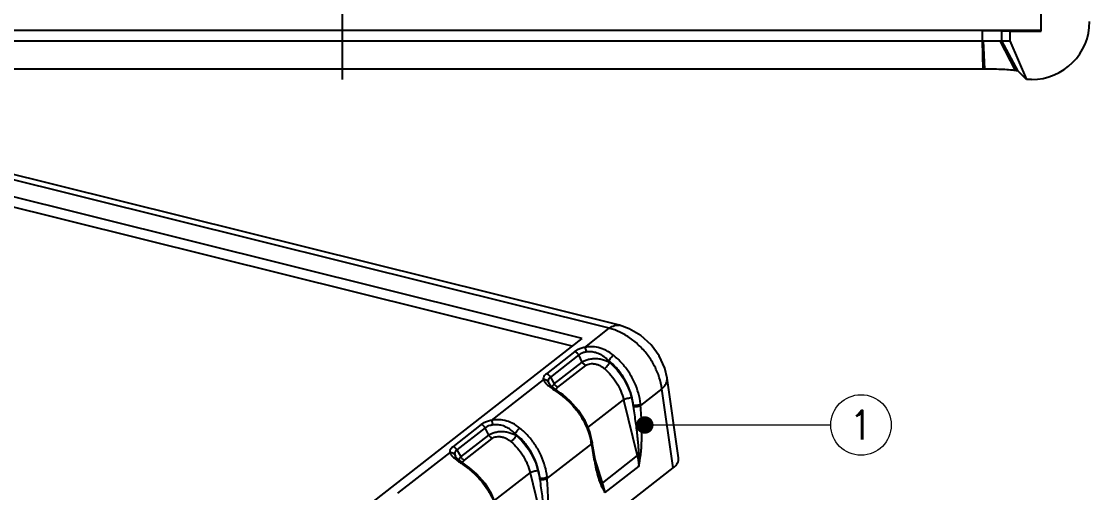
# Model space of a CAD drawing. Header units: millimetres. Extents: x 3537 to 3861, y 1181 to 1410.
# Drawn here: x 3708.5 to 3763.5, y 1228.6 to 1252.9 of the extents above; entities that cross this region are included whole.
import ezdxf
from ezdxf.enums import TextEntityAlignment as Align

# ---------------------------------------------------------------- set-up
doc = ezdxf.new("R2010")
doc.units = ezdxf.units.MM
doc.linetypes.add('CENTER', pattern=[50.8, 31.75, -6.35, 6.35, -6.35])
doc.layers.add('06___PRT_ALL_SURFS', color=7, linetype='Continuous')
doc.layers.add('from', color=7, linetype='Continuous', lineweight=13)
doc.styles.add('ROMAND', font='romand.shx', dxfattribs={"width": 0.75, "bigfont": 'gbcbig.shx'})
doc.styles.add('TXT', font='txt.shx', dxfattribs={"bigfont": 'gbcbig.shx'})
doc.dimstyles.new('YanXiu', dxfattribs={"dimtxt": 2.5, "dimasz": 2.2, "dimexe": 1, "dimexo": 0, "dimgap": 0.66, "dimtad": 0, "dimzin": 9, "dimdsep": 46, "dimtxsty": 'ROMAND', "dimblk": 'CLOSEDBLANK', "dimcen": 0, "dimclrd": 3, "dimclre": 3, "dimclrt": 7, "dimazin": 2, "dimtfac": 1, "dimtofl": 0, "dimtmove": 0, "dimatfit": 3, "dimldrblk": 'CLOSEDBLANK', "dimfxl": 1, "dimlwd": 5, "dimlwe": 5, "dimarcsym": 0})

# ---------------------------------------------------------------- blocks, each defined once
blk = doc.blocks.new('_ClosedBlank')
at = {"color": 0, "linetype": 'ByBlock', "lineweight": -2}
for p, q in [((-1, 0.167), (0, 0)), ((-1, 0.167), (-1, -0.167)), ((0, 0), (-1, -0.167))]:
    blk.add_line(p, q, dxfattribs=at)
blk = doc.blocks.new('A$C490E14D8')
at = {"color": 7, "linetype": 'Continuous'}
for p, q in [((116.371, 93.062), (60.559, 106.946)), ((117.253, 93.321), (61.441, 107.205)), ((114.05, 92.192), (60.063, 105.622)), ((113.194, 91.524), (60.121, 104.726)), ((114.272, 91.426), (116.371, 93.062)), ((60.94, 50.782), (114.05, 92.192)), ((113.406, 91.063), (110.971, 89.164)), ((106.244, 85.166), (110.712, 88.65)), ((122.312, 81.949), (121.335, 88.781)), ((120.883, 87.866), (119.065, 86.449)), ((121.852, 81.088), (120.883, 87.866)), ((105.378, 84.803), (102.943, 82.904)), ((114.836, 83.152), (111.037, 80.19)), ((114.904, 83.29), (114.904, 83.29)), ((98.216, 78.907), (102.684, 82.39)), ((65.384, 37.06), (121.852, 81.088)), ((118.918, 81.246), (115.998, 78.97))]:
    blk.add_line(p, q, dxfattribs=at)
blk.add_lwpolyline([(121.335, 88.781), (121.138, 89.629), (120.663, 90.692), (119.966, 91.651), (119.09, 92.448), (118.088, 93.032), (117.253, 93.321)], dxfattribs=at)
for centre, radius, start, end in [((108.289, 82.019), 6.617, 52.38842, 52.82612), ((114.399, 86.096), 4.68, 4.32711, 5.8141), ((109.872, 82.455), 5.013, 9.32974, 10.65432), ((109.426, 82.383), 5.465, 8.50041, 9.32056), ((109.344, 82.37), 5.548, 8.10072, 8.50016), ((108.144, 81.788), 10.787, 357.11943, 2.24494), ((100.261, 75.76), 6.617, 52.38842, 52.82612), ((106.371, 79.837), 4.68, 4.32711, 5.8141), ((124.935, 83.044), 9.912, 195.09165, 196.15672)]:
    blk.add_arc(centre, radius, start, end, dxfattribs=at)
blk.add_ellipse((119.315, 81.714), major_axis=(3.003, 0.18), ratio=0.462882, start_param=-0.592644, end_param=0.037881, dxfattribs=at)
for points, start_tangent, end_tangent in [([(116.371, 93.062), (116.822, 93.305), (117.253, 93.321)], (0.788621, 0.61488), (0.970204, -0.242289)), ([(120.883, 87.866), (120.669, 88.839), (120.268, 89.803), (119.699, 90.715), (118.99, 91.532), (118.172, 92.216), (117.286, 92.734), (116.371, 93.062)], (-0.120971, 0.992656), (-0.970404, 0.241489)), ([(114.272, 91.426), (113.929, 91.33), (113.634, 91.206), (113.406, 91.063)], (-0.976618, -0.214981), (-0.788355, -0.615221)), ([(113.747, 90.782), (113.656, 90.909), (113.537, 91.006), (113.406, 91.063)], (-0.472758, 0.881192), (-0.970424, 0.241408)), ([(116.728, 90.755), (116.074, 91.177), (115.421, 91.409), (114.807, 91.478), (114.272, 91.425)], (-0.778105, 0.628134), (-0.981175, -0.193122)), ([(114.426, 91.034), (114.384, 91.193), (114.33, 91.33), (114.272, 91.426)], (-0.201436, 0.979502), (-0.639828, 0.768518)), ([(116.329, 90.281), (116.441, 90.455), (116.587, 90.628), (116.728, 90.755)], (0.473364, 0.880867), (0.809136, 0.587621)), ([(119.054, 86.57), (118.878, 87.498), (118.54, 88.416), (118.055, 89.287), (117.443, 90.077), (116.728, 90.755)], (-0.101176, 0.994869), (-0.778138, 0.628093)), ([(110.971, 89.164), (110.81, 89.004), (110.72, 88.828), (110.712, 88.65)], (-0.788887, -0.614538), (0.176799, -0.984247)), ([(111.311, 88.883), (111.22, 89.01), (111.102, 89.107), (110.971, 89.164)], (-0.472761, 0.881191), (-0.970423, 0.241412)), ([(111.127, 88.462), (111.021, 88.571), (110.876, 88.637), (110.712, 88.65)], (-0.541146, 0.840929), (-0.996395, -0.08483)), ([(110.712, 88.65), (110.859, 88.4), (111.069, 88.195)], (0.269074, -0.963119), (0.762591, -0.646881)), ([(111.069, 88.195), (111.181, 88.103)], (0.762591, -0.646881), (0.785289, -0.619129)), ([(111.181, 88.103), (111.558, 87.823)], (0.785289, -0.619129), (0.811563, -0.584266)), ([(120.883, 87.867), (121.208, 88.242), (121.34, 88.626), (121.334, 88.78)], (0.752432, 0.65867), (-0.145396, 0.989373)), ([(111.558, 87.823), (111.669, 87.743), (112.287, 87.292)], (0.811563, -0.584266), (0.796787, -0.604261)), ([(112.394, 87.338), (112.38, 87.348), (112.287, 87.292)], (-0.698386, 0.715721), (-0.766807, -0.641878)), ([(112.327, 87.261), (113.031, 86.637), (113.679, 85.875), (114.206, 85.037), (114.591, 84.156), (114.798, 83.382)], (0.792168, -0.610303), (0.184841, -0.982768)), ([(118.436, 86.466), (118.599, 86.455), (118.773, 86.471), (118.933, 86.511), (119.054, 86.57)], (0.986739, -0.162316), (0.82535, 0.564621)), ([(118.454, 86.356), (118.673, 86.344), (118.896, 86.378), (119.065, 86.449)], (0.984056, -0.177858), (0.827627, 0.561278)), ([(119.069, 82.201), (119.127, 82.784), (119.155, 83.417), (119.161, 84.097), (119.148, 84.827), (119.117, 85.61), (119.065, 86.449)], (0.129507, 0.991579), (-0.071038, 0.997474)), ([(106.244, 85.166), (105.901, 85.071), (105.606, 84.947), (105.378, 84.803)], (-0.976618, -0.214981), (-0.788355, -0.615221)), ([(105.719, 84.523), (105.628, 84.65), (105.509, 84.747), (105.378, 84.803)], (-0.472758, 0.881192), (-0.970424, 0.241408)), ([(108.7, 84.495), (108.046, 84.918), (107.393, 85.15), (106.779, 85.218), (106.244, 85.166)], (-0.778105, 0.628134), (-0.981175, -0.193122)), ([(106.398, 84.775), (106.356, 84.934), (106.302, 85.071), (106.244, 85.166)], (-0.201436, 0.979502), (-0.639828, 0.768518)), ([(108.301, 84.022), (108.413, 84.196), (108.559, 84.368), (108.7, 84.495)], (0.473364, 0.880867), (0.809136, 0.587621)), ([(111.027, 80.311), (110.85, 81.238), (110.512, 82.156), (110.027, 83.028), (109.415, 83.818), (108.7, 84.495)], (-0.101176, 0.994869), (-0.778138, 0.628093)), ([(102.943, 82.904), (102.782, 82.744), (102.692, 82.569), (102.684, 82.39)], (-0.788887, -0.614538), (0.176799, -0.984247)), ([(103.283, 82.624), (103.192, 82.751), (103.074, 82.848), (102.943, 82.904)], (-0.472761, 0.881191), (-0.970423, 0.241412)), ([(114.865, 83.319), (114.819, 83.268)], (-0.540116, -0.841591), (-0.751633, -0.659581)), ([(114.905, 83.265), (114.836, 83.152)], (-0.047881, -0.998853), (-0.749475, -0.662033)), ([(114.836, 83.152), (114.96, 82.37), (115.089, 81.664), (115.224, 81.03), (115.365, 80.463)], (0.14549, -0.98936), (0.260946, -0.965353)), ([(114.885, 83.404), (114.881, 83.352), (114.865, 83.319)], (0.142613, -0.989779), (-0.540116, -0.841591)), ([(114.902, 83.29), (114.905, 83.265)], (0.201664, -0.979455), (-0.047881, -0.998853)), ([(103.099, 82.202), (102.993, 82.312), (102.848, 82.377), (102.684, 82.39)], (-0.541146, 0.840929), (-0.996395, -0.08483)), ([(102.684, 82.391), (102.831, 82.14), (103.041, 81.935)], (0.269074, -0.963119), (0.762591, -0.646881)), ([(103.041, 81.935), (103.153, 81.844)], (0.762591, -0.646881), (0.785289, -0.619129)), ([(103.153, 81.844), (103.53, 81.563)], (0.785289, -0.619129), (0.811563, -0.584266)), ([(118.778, 82.136), (118.824, 81.929), (118.863, 81.712), (118.895, 81.484), (118.918, 81.246)], (0.234483, -0.97212), (0.071538, -0.997438)), ([(118.918, 81.246), (118.97, 81.568), (119.021, 81.886), (119.069, 82.201)], (0.161741, 0.986833), (0.145502, 0.989358)), ([(118.923, 82.211), (118.979, 82.206), (119.028, 82.203), (119.07, 82.201)], (0.995181, -0.09805), (0.999652, -0.026378)), ([(103.53, 81.563), (103.641, 81.483), (104.259, 81.033)], (0.811563, -0.584266), (0.796787, -0.604261)), ([(104.366, 81.079), (104.352, 81.088), (104.259, 81.033)], (-0.698386, 0.715721), (-0.766807, -0.641878)), ([(104.299, 81.002), (105.003, 80.377), (105.651, 79.616), (106.179, 78.777), (106.563, 77.897), (106.77, 77.122)], (0.792168, -0.610303), (0.184841, -0.982768)), ([(110.408, 80.207), (110.571, 80.196), (110.745, 80.212), (110.905, 80.252), (111.026, 80.311)], (0.986739, -0.162316), (0.82535, 0.564621)), ([(110.426, 80.097), (110.645, 80.084), (110.868, 80.118), (111.037, 80.19)], (0.984056, -0.177858), (0.827627, 0.561278)), ([(111.041, 75.941), (111.099, 76.525), (111.127, 77.158), (111.133, 77.838), (111.12, 78.568), (111.089, 79.351), (111.037, 80.19)], (0.129507, 0.991579), (-0.071038, 0.997474)), ([(115.414, 80.286), (115.515, 79.969), (115.68, 79.559)], (0.278846, -0.960336), (0.426741, -0.904374)), ([(115.998, 78.97), (115.96, 79.192), (115.914, 79.407), (115.86, 79.614), (115.8, 79.814)], (-0.144966, 0.989437), (-0.30612, 0.951993)), ([(115.729, 79.721), (115.723, 79.667), (115.706, 79.613), (115.68, 79.559)], (-0.023178, -0.999731), (-0.49941, -0.866366)), ([(115.68, 79.559), (115.783, 79.362), (115.89, 79.166), (115.998, 78.97)], (0.455194, -0.890392), (0.485219, -0.874393)), ([(115.729, 79.721), (115.827, 79.467), (115.917, 79.217), (115.998, 78.97)], (0.370848, -0.928693), (0.297905, -0.954596))]:
    blk.add_spline(points, degree=3, dxfattribs=dict(at, start_tangent=start_tangent, end_tangent=end_tangent))
at = {"layer": '06___PRT_ALL_SURFS', "color": 7, "linetype": 'Continuous'}
for p, q in [((113.747, 90.782), (111.311, 88.883)), ((111.65, 88.295), (114.053, 90.168)), ((114.053, 90.168), (113.747, 90.782)), ((116.409, 90.12), (116.329, 90.281)), ((111.953, 88.009), (114.355, 89.882)), ((111.127, 88.462), (111.185, 88.321)), ((111.185, 88.321), (111.186, 88.319)), ((111.311, 88.883), (111.65, 88.295)), ((111.553, 87.97), (111.328, 88.157)), ((111.848, 87.75), (111.553, 87.97)), ((112.193, 87.499), (111.848, 87.75)), ((112.401, 87.344), (112.193, 87.499)), ((113.026, 86.807), (112.401, 87.344)), ((114.541, 84.538), (117.606, 86.927)), ((117.606, 86.927), (118.778, 82.136)), ((118.277, 87.118), (118.436, 86.466)), ((105.719, 84.523), (103.283, 82.624)), ((106.025, 83.908), (105.719, 84.523)), ((103.622, 82.035), (106.025, 83.908)), ((103.925, 81.749), (106.327, 83.622)), ((108.381, 83.861), (108.301, 84.022)), ((114.886, 83.405), (114.698, 84.167)), ((103.283, 82.624), (103.622, 82.035)), ((115.013, 82.597), (114.886, 83.405)), ((103.099, 82.202), (103.157, 82.061)), ((103.157, 82.061), (103.158, 82.06)), ((103.525, 81.71), (103.3, 81.898)), ((103.82, 81.49), (103.525, 81.71)), ((115.8, 79.814), (115.143, 81.882)), ((118.778, 82.136), (115.8, 79.814)), ((104.165, 81.239), (103.82, 81.49)), ((104.373, 81.085), (104.165, 81.239)), ((104.998, 80.548), (104.373, 81.085)), ((110.249, 80.858), (110.408, 80.207)), ((106.513, 78.278), (109.578, 80.668)), ((109.578, 80.668), (110.75, 75.876))]:
    blk.add_line(p, q, dxfattribs=at)
for points in [[(111.328, 88.157), (111.203, 88.293), (111.186, 88.318)], [(114.698, 84.167), (114.297, 85.112), (113.731, 86.006), (113.026, 86.807)], [(115.52, 80.318), (115.469, 80.486), (115.305, 81.118), (115.155, 81.814), (115.013, 82.597)], [(103.3, 81.898), (103.175, 82.034), (103.158, 82.059)], [(106.67, 77.908), (106.269, 78.853), (105.703, 79.746), (104.998, 80.548)]]:
    blk.add_lwpolyline(points, dxfattribs=at)
for centre in [(110.395, 85.117), (102.367, 78.857)]:
    blk.add_arc(centre, 8.154, 8.74413, 9.52813, dxfattribs=at)
for points, start_tangent, end_tangent in [([(114.426, 91.034), (114.151, 90.977), (113.923, 90.892), (113.747, 90.782)], (-0.990434, -0.137989), (-0.776327, -0.63033)), ([(116.329, 90.281), (116.012, 90.554), (115.626, 90.802), (115.2, 90.975), (114.787, 91.047), (114.426, 91.034)], (-0.719413, 0.694583), (-0.990388, -0.138317)), ([(114.053, 90.168), (114.288, 90.301), (114.594, 90.404), (114.961, 90.463), (115.371, 90.461), (115.779, 90.39), (116.127, 90.267), (116.409, 90.12)], (0.801114, 0.598512), (0.853955, -0.520347)), ([(114.355, 89.882), (114.237, 89.951), (114.134, 90.049), (114.053, 90.168)], (-0.916894, 0.399131), (-0.472774, 0.881183)), ([(114.355, 89.882), (114.51, 89.968), (114.712, 90.022), (114.957, 90.034), (115.234, 89.992), (115.513, 89.891), (115.755, 89.754), (115.954, 89.603)], (0.788221, 0.615392), (0.760931, -0.648833)), ([(115.954, 89.603), (116.07, 89.702), (116.197, 89.834), (116.316, 89.98), (116.409, 90.12)], (0.810418, 0.585852), (0.503972, 0.86372)), ([(118.436, 86.466), (118.278, 87.31), (117.973, 88.148), (117.534, 88.943), (116.978, 89.664), (116.329, 90.281)], (-0.098288, 0.995158), (-0.777217, 0.629233)), ([(116.409, 90.12), (117.045, 89.487), (117.581, 88.756), (117.998, 87.953), (118.277, 87.118)], (0.762457, -0.647039), (0.237797, -0.971315)), ([(115.954, 89.603), (116.517, 89.04), (116.992, 88.389), (117.36, 87.674), (117.606, 86.927)], (0.76098, -0.648776), (0.233744, -0.972298)), ([(111.311, 88.883), (111.187, 88.759), (111.124, 88.618), (111.127, 88.462)], (-0.800686, -0.599084), (0.224704, -0.974427)), ([(111.465, 88.037), (111.504, 88.13), (111.65, 88.295)], (0.265352, 0.964151), (0.7759, 0.630856)), ([(111.953, 88.009), (111.835, 88.078), (111.732, 88.176), (111.65, 88.295)], (-0.916901, 0.399114), (-0.472758, 0.881192)), ([(111.82, 87.77), (111.853, 87.897), (111.953, 88.009)], (0.021909, 0.99976), (0.78902, 0.614367)), ([(117.606, 86.927), (117.74, 86.998), (117.914, 87.059), (118.103, 87.101), (118.277, 87.118)], (0.828097, 0.560585), (0.999833, 0.018255)), ([(118.923, 82.211), (118.9, 82.678), (118.859, 83.19), (118.803, 83.742), (118.735, 84.331), (118.654, 84.961), (118.561, 85.635), (118.454, 86.356)], (-0.021786, 0.999763), (-0.151967, 0.988385)), ([(106.398, 84.775), (106.123, 84.718), (105.895, 84.633), (105.719, 84.523)], (-0.990434, -0.137989), (-0.776327, -0.63033)), ([(108.301, 84.022), (107.984, 84.295), (107.598, 84.543), (107.172, 84.716), (106.759, 84.788), (106.398, 84.775)], (-0.719413, 0.694583), (-0.990388, -0.138317)), ([(106.025, 83.908), (106.26, 84.042), (106.566, 84.144), (106.933, 84.204), (107.343, 84.202), (107.751, 84.13), (108.099, 84.008), (108.381, 83.861)], (0.801114, 0.598512), (0.853955, -0.520347)), ([(106.327, 83.622), (106.209, 83.692), (106.106, 83.79), (106.025, 83.908)], (-0.916894, 0.399131), (-0.472774, 0.881183)), ([(106.327, 83.622), (106.482, 83.709), (106.684, 83.763), (106.929, 83.775), (107.206, 83.732), (107.485, 83.632), (107.727, 83.495), (107.926, 83.344)], (0.788221, 0.615392), (0.760931, -0.648833)), ([(107.926, 83.344), (108.042, 83.442), (108.169, 83.574), (108.288, 83.721), (108.381, 83.861)], (0.810418, 0.585852), (0.503972, 0.86372)), ([(110.408, 80.207), (110.25, 81.051), (109.945, 81.889), (109.506, 82.684), (108.95, 83.405), (108.301, 84.022)], (-0.098288, 0.995158), (-0.777217, 0.629233)), ([(108.381, 83.861), (109.017, 83.228), (109.553, 82.496), (109.97, 81.694), (110.249, 80.858)], (0.762457, -0.647039), (0.237797, -0.971315)), ([(103.283, 82.624), (103.159, 82.5), (103.096, 82.358), (103.099, 82.202)], (-0.800686, -0.599084), (0.224704, -0.974427)), ([(107.926, 83.344), (108.489, 82.78), (108.964, 82.129), (109.332, 81.415), (109.578, 80.668)], (0.76098, -0.648776), (0.233744, -0.972298)), ([(103.437, 81.778), (103.476, 81.871), (103.622, 82.035)], (0.265352, 0.964151), (0.7759, 0.630856)), ([(103.925, 81.749), (103.807, 81.819), (103.704, 81.917), (103.622, 82.035)], (-0.916901, 0.399114), (-0.472758, 0.881192)), ([(103.792, 81.511), (103.826, 81.638), (103.925, 81.749)], (0.021909, 0.99976), (0.78902, 0.614367)), ([(118.923, 82.211), (118.844, 82.174), (118.778, 82.136)], (-0.92357, -0.383429), (-0.828097, -0.560585)), ([(109.578, 80.668), (109.712, 80.739), (109.886, 80.8), (110.075, 80.842), (110.249, 80.858)], (0.828097, 0.560585), (0.999833, 0.018255)), ([(110.895, 75.952), (110.872, 76.418), (110.831, 76.931), (110.775, 77.483), (110.707, 78.072), (110.626, 78.701), (110.533, 79.375), (110.426, 80.097)], (-0.021786, 0.999763), (-0.151967, 0.988385)), ([(115.523, 80.308), (115.591, 80.099), (115.729, 79.721)], (0.302672, -0.953095), (0.378412, -0.925637)), ([(115.8, 79.814), (115.755, 79.766), (115.729, 79.721)], (-0.747917, -0.663792), (-0.339663, -0.940547))]:
    blk.add_spline(points, degree=3, dxfattribs=dict(at, start_tangent=start_tangent, end_tangent=end_tangent))
blk = doc.blocks.new('*u64')
at = {"color": 1, "linetype": 'CENTER', "ltscale": 0.308}
blk.add_line((0, -55.75), (0, 55.75), dxfattribs=at)
at = {"color": 7, "linetype": 'Continuous'}
for p, q in [((35.982, -51.468), (35.982, -53.232)), ((36, -53.25), (36, -51.45)), ((35.982, -53.232), (-35.982, -53.232)), ((32.974, -53.75), (32.974, -53.234)), ((33.972, -53.75), (33.972, -53.236)), ((33.972, -53.236), (34.394, -53.25)), ((34.394, -53.25), (34.394, -53.75)), ((34.394, -53.25), (36, -53.25)), ((36, -53.25), (35.982, -53.232)), ((-33.036, -53.75), (33.036, -53.75)), ((33.013, -55.206), (32.974, -53.75)), ((33.1, -55.206), (33.036, -53.75)), ((34.677, -55.284), (33.883, -53.75)), ((34.811, -55.315), (33.972, -53.75)), ((33.972, -53.75), (34.394, -53.75)), ((34.394, -53.75), (35.246, -55.75)), ((33.013, -55.206), (-33.013, -55.206)), ((35.246, -55.75), (34.811, -55.315)), ((35.504, -55.75), (35.246, -55.75))]:
    blk.add_line(p, q, dxfattribs=at)
blk.add_arc((33.013, -65.991), 10.785, 89.5372, 89.9981, dxfattribs=at)
for centre, major_axis, ratio, start_param, end_param in [((35.496, -52.746), (-2.127, 2.127), 0.997265, 2.357564, 3.925621), ((32.974, -53.236), (1, 0), 0.001745, 0.05236, 1.570796)]:
    blk.add_ellipse(centre, major_axis=major_axis, ratio=ratio, start_param=start_param, end_param=end_param, dxfattribs=at)
for points, start_tangent, end_tangent in [([(33.036, -53.75), (33.302, -53.749), (33.542, -53.75), (33.741, -53.749), (33.883, -53.75)], (1, 0.000006), (1, 0.000054)), ([(33.883, -53.75), (33.944, -53.749), (33.972, -53.75)], (1, 0.000054), (1, 0)), ([(34.677, -55.284), (34.421, -55.259), (34.043, -55.234), (33.584, -55.215), (33.1, -55.206)], (-0.992047, 0.125868), (-0.999967, 0.008109)), ([(34.811, -55.315), (34.797, -55.308), (34.77, -55.3), (34.73, -55.292), (34.677, -55.284)], (-0.707108, 0.707106), (-0.992047, 0.125868))]:
    blk.add_spline(points, degree=3, dxfattribs=dict(at, start_tangent=start_tangent, end_tangent=end_tangent))

msp = doc.modelspace()

# ---------------------------------------------------------------- linework, layer by layer
at = {"layer": 'from', "color": 4}
msp.add_circle((3751.756, 1232.082), 1.559, dxfattribs=at)

# ---------------------------------------------------------------- block references
msp.add_blockref('*u64', (3725.036, 1305.617))
at = {"xscale": 0.6, "yscale": 0.6, "zscale": 0.6}
msp.add_blockref('A$C490E14D8', (3668.963, 1181.222), dxfattribs=at)

# ---------------------------------------------------------------- texts
at = {"layer": 'from', "color": 6, "style": 'TXT'}
msp.add_text('1', height=1.485, dxfattribs=at).set_placement((3751.756, 1232.082), align=Align.MIDDLE)

# ---------------------------------------------------------------- leaders
at = {"layer": 'from', "color": 4}
msp.add_leader([(3740.617, 1232.082), (3750.197, 1232.082)], dimstyle='YanXiu', override={"dimasz": 0.9, "dimldrblk": 'Dot'}, dxfattribs=at)

doc.saveas('drawing.dxf')
